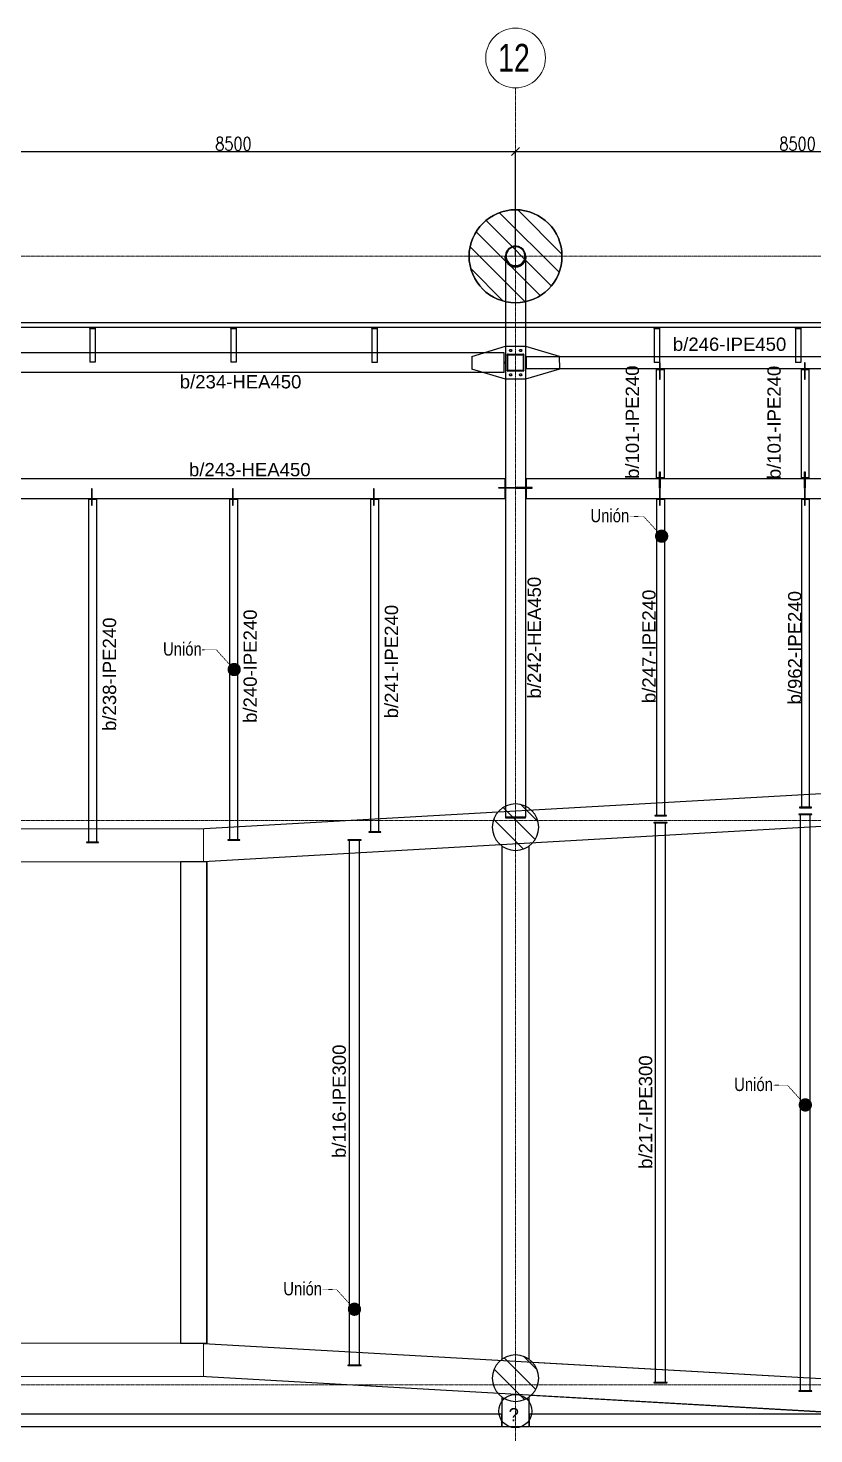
# Model space of a CAD drawing. Header units: millimetres. Extents: x -999 to 93225, y -17477 to 29086.
# Drawn here: x 48047 to 59888, y 7910 to 29086 of the extents above; entities that cross this region are included whole.
import ezdxf
from ezdxf.enums import TextEntityAlignment as Align

# ---------------------------------------------------------------- set-up
doc = ezdxf.new("R2010")
doc.units = ezdxf.units.MM
doc.header["$LTSCALE"] = 0.4
doc.linetypes.add('Dot', pattern=[0.714375, 0, -0.714375])
doc.linetypes.add('Grid Line', pattern=[3.33375, 1.905, -0.47625, 0.47625, -0.47625])
doc.layers.get('0').update_dxf_attribs({"color": 255})
for name, color, linetype, lineweight in [('0-3', 250, 'Continuous', 5), ('E_COLUMNAS', 1, 'Continuous', 18), ('E_COLUMNAS-1', 1, 'Continuous', 25), ('E_COLUMNAS-3', 1, 'Continuous', 35), ('E_EJES', 8, 'Continuous', 9), ('E_EJES-1', 8, 'Grid Line', 9), ('E_TEXTO', 3, 'Continuous', 9), ('E_TEXTO-1', 3, 'Dot', 9), ('E_VIGAS-1', 254, 'Continuous', 25), ('E_VIGAS-2', 8, 'Continuous', 25), ('I-WALL-1', 2, 'Continuous', 18), ('S-COLS-HDLN-1', 52, 'Continuous', 9), ('S-COLS-HDLN-2', 52, 'Continuous', 35)]:
    doc.layers.add(name, color=color, linetype=linetype, lineweight=lineweight)
for name, color, linetype in [('COTAS', 8, 'Continuous'), ('P_PLATINA', 6, 'Continuous'), ('TITULO', 3, 'Continuous')]:
    doc.layers.add(name, color=color, linetype=linetype)
doc.styles.add('CNI_COTAS', font='romans.shx', dxfattribs={"width": 0.8})
doc.styles.add('CX', font='ARIALUNI.ttf', dxfattribs={"width": 0.8, "height": 300})
doc.styles.add('Swis721 LtCn BT', font='swisscl.ttf', dxfattribs={"height": 0.42})
doc.styles.add('VERDANA', font='arial.ttf')
doc.dimstyles.new('1.5', dxfattribs={"dimscale": 0, "dimtxt": 200, "dimasz": 120, "dimexe": 4, "dimexo": 4, "dimgap": 15, "dimtad": 1, "dimdec": 0, "dimzin": 4, "dimdsep": 46, "dimtxsty": 'CNI_COTAS', "dimblk": 'OBLIQUE', "dimcen": -0.09, "dimclrd": 256, "dimclrt": 3, "dimadec": 0, "dimazin": 0, "dimtfac": 1, "dimtdec": 0, "dimtmove": 2, "dimatfit": 0, "dimldrblk": 'OBLIQUE', "dimfxl": 0.05, "dimtolj": 1, "dimtzin": 0, "dimarcsym": 0})
pattern_1 = [(135, (87054.57, -140512.8), (-159.09903, -159.09903), [])]

# ---------------------------------------------------------------- blocks, each defined once
blk = doc.blocks.new('EST_SFM_VIGA-METALICA-SECCION-C - EST_SFM_VIGA-METALICA-UPN160-1505289-_10_00m_N_E_-NIVEL-3 DOC')
at = {"layer": 'E_VIGAS-1'}
for p, q in [((44.822, 0.018), (-44.831, 0.018)), ((-44.831, -0.047), (44.822, -0.047))]:
    blk.add_line(p, q, dxfattribs=at)
blk = doc.blocks.new('DCTIB_CNI_EST_MOD-1A-FAC_0001_rvt-2-_10_00m_N_E_-NIVEL-3 DOC')
at = {"layer": 'E_VIGAS-1'}
for p, q in [((-38.078, 165.076), (-38.078, 165.077)), ((-38.078, 165.077), (-38.05, 165.077)), ((-38.078, 165.076), (-37.996, 165.076)), ((-37.996, 165.076), (-38.078, 165.076)), ((-38.078, 165.076), (-38.078, 164.565)), ((-38.039, 165.088), (-38.034, 165.088)), ((-38.039, 165.082), (-38.039, 165.088)), ((-38.039, 165.077), (-38.039, 165.082)), ((-38.034, 165.088), (-38.034, 165.082)), ((-38.034, 165.082), (-38.034, 165.077)), ((-38.024, 165.077), (-37.996, 165.077)), ((-37.996, 165.077), (-37.996, 165.076)), ((-37.996, 165.076), (-37.996, 164.565)), ((-35.953, 165.076), (-35.953, 165.077)), ((-35.953, 165.077), (-35.925, 165.077)), ((-35.953, 165.076), (-35.871, 165.076)), ((-35.871, 165.076), (-35.953, 165.076)), ((-35.953, 165.076), (-35.953, 164.565)), ((-35.914, 165.088), (-35.909, 165.088)), ((-35.914, 165.082), (-35.914, 165.088)), ((-35.914, 165.077), (-35.914, 165.082)), ((-35.909, 165.088), (-35.909, 165.082)), ((-35.909, 165.082), (-35.909, 165.077)), ((-35.899, 165.077), (-35.871, 165.077)), ((-35.871, 165.077), (-35.871, 165.076)), ((-35.871, 165.076), (-35.871, 164.565)), ((-33.828, 165.076), (-33.828, 165.077)), ((-33.828, 165.077), (-33.8, 165.077)), ((-33.828, 165.076), (-33.746, 165.076)), ((-33.746, 165.076), (-33.828, 165.076)), ((-33.828, 165.076), (-33.828, 164.564)), ((-33.789, 165.088), (-33.784, 165.088)), ((-33.789, 165.082), (-33.789, 165.088)), ((-33.789, 165.077), (-33.789, 165.082)), ((-33.784, 165.088), (-33.784, 165.082)), ((-33.784, 165.082), (-33.784, 165.077)), ((-33.774, 165.077), (-33.746, 165.077)), ((-33.746, 165.077), (-33.746, 165.076)), ((-33.746, 165.076), (-33.746, 164.564)), ((-29.573, 165.076), (-29.573, 165.077)), ((-29.573, 165.077), (-29.545, 165.077)), ((-29.573, 165.076), (-29.491, 165.076)), ((-29.491, 165.076), (-29.573, 165.076)), ((-29.573, 165.076), (-29.573, 164.564)), ((-29.535, 165.082), (-29.535, 165.096)), ((-29.535, 165.077), (-29.535, 165.082)), ((-29.53, 165.096), (-29.53, 165.082)), ((-29.53, 165.082), (-29.53, 165.077)), ((-29.519, 165.077), (-29.491, 165.077)), ((-29.491, 165.077), (-29.491, 165.076)), ((-29.491, 165.076), (-29.491, 164.564)), ((-27.443, 165.076), (-27.443, 165.077)), ((-27.443, 165.077), (-27.415, 165.077)), ((-27.443, 165.076), (-27.361, 165.076)), ((-27.361, 165.076), (-27.443, 165.076)), ((-27.443, 165.076), (-27.443, 164.564)), ((-27.405, 165.082), (-27.405, 165.096)), ((-27.405, 165.077), (-27.405, 165.082)), ((-27.4, 165.096), (-27.4, 165.082)), ((-27.4, 165.082), (-27.4, 165.077)), ((-27.389, 165.077), (-27.361, 165.077)), ((-27.361, 165.077), (-27.361, 165.076)), ((-27.361, 165.076), (-27.361, 164.564)), ((-37.996, 164.565), (-38.078, 164.565)), ((-35.871, 164.565), (-35.953, 164.565)), ((-33.746, 164.564), (-33.828, 164.564)), ((-29.491, 164.564), (-29.573, 164.564)), ((-27.361, 164.564), (-27.443, 164.564))]:
    blk.add_line(p, q, dxfattribs=at)
for points, knots in [([(-38.05, 165.077), (-38.049, 165.077), (-38.048, 165.077), (-38.045, 165.077), (-38.043, 165.078), (-38.041, 165.078), (-38.04, 165.08), (-38.039, 165.081), (-38.039, 165.082)], [0, 0, 0, 0, 0.142857, 0.285714, 0.428571, 0.571429, 0.785714, 1, 1, 1, 1]), ([(-38.039, 165.082), (-38.039, 165.081), (-38.04, 165.08), (-38.041, 165.078), (-38.043, 165.078), (-38.044, 165.077), (-38.045, 165.077), (-38.047, 165.077), (-38.049, 165.077), (-38.05, 165.077)], [0, 0, 0, 0, 0.285714, 0.428571, 0.571429, 0.678571, 0.732143, 0.785714, 1, 1, 1, 1]), ([(-38.024, 165.077), (-38.025, 165.077), (-38.026, 165.077), (-38.029, 165.077), (-38.031, 165.078), (-38.033, 165.078), (-38.034, 165.08), (-38.034, 165.081), (-38.034, 165.082)], [0, 0, 0, 0, 0.142857, 0.285714, 0.428571, 0.571429, 0.785714, 1, 1, 1, 1]), ([(-38.034, 165.082), (-38.034, 165.081), (-38.034, 165.08), (-38.032, 165.078), (-38.031, 165.078), (-38.029, 165.077), (-38.028, 165.077), (-38.027, 165.077), (-38.025, 165.077), (-38.024, 165.077)], [0, 0, 0, 0, 0.285714, 0.428571, 0.571429, 0.678571, 0.732143, 0.785714, 1, 1, 1, 1]), ([(-35.925, 165.077), (-35.924, 165.077), (-35.923, 165.077), (-35.92, 165.077), (-35.918, 165.078), (-35.916, 165.078), (-35.915, 165.08), (-35.914, 165.081), (-35.914, 165.082)], [0, 0, 0, 0, 0.142857, 0.285714, 0.428571, 0.571429, 0.785714, 1, 1, 1, 1]), ([(-35.914, 165.082), (-35.914, 165.081), (-35.915, 165.08), (-35.916, 165.078), (-35.918, 165.078), (-35.919, 165.077), (-35.92, 165.077), (-35.922, 165.077), (-35.924, 165.077), (-35.925, 165.077)], [0, 0, 0, 0, 0.285714, 0.428571, 0.571429, 0.678571, 0.732143, 0.785714, 1, 1, 1, 1]), ([(-35.899, 165.077), (-35.9, 165.077), (-35.901, 165.077), (-35.904, 165.077), (-35.906, 165.078), (-35.908, 165.078), (-35.909, 165.08), (-35.909, 165.081), (-35.909, 165.082)], [0, 0, 0, 0, 0.142857, 0.285714, 0.428571, 0.571429, 0.785714, 1, 1, 1, 1]), ([(-35.909, 165.082), (-35.909, 165.081), (-35.909, 165.08), (-35.907, 165.078), (-35.906, 165.078), (-35.904, 165.077), (-35.903, 165.077), (-35.902, 165.077), (-35.9, 165.077), (-35.899, 165.077)], [0, 0, 0, 0, 0.285714, 0.428571, 0.571429, 0.678571, 0.732143, 0.785714, 1, 1, 1, 1]), ([(-33.8, 165.077), (-33.799, 165.077), (-33.798, 165.077), (-33.795, 165.077), (-33.793, 165.078), (-33.791, 165.078), (-33.79, 165.08), (-33.789, 165.081), (-33.789, 165.082)], [0, 0, 0, 0, 0.142857, 0.285714, 0.428571, 0.571429, 0.785714, 1, 1, 1, 1]), ([(-33.789, 165.082), (-33.789, 165.081), (-33.79, 165.08), (-33.791, 165.078), (-33.793, 165.078), (-33.794, 165.077), (-33.795, 165.077), (-33.797, 165.077), (-33.799, 165.077), (-33.8, 165.077)], [0, 0, 0, 0, 0.285714, 0.428571, 0.571429, 0.678571, 0.732143, 0.785714, 1, 1, 1, 1]), ([(-33.774, 165.077), (-33.775, 165.077), (-33.776, 165.077), (-33.779, 165.077), (-33.781, 165.078), (-33.783, 165.078), (-33.784, 165.08), (-33.784, 165.081), (-33.784, 165.082)], [0, 0, 0, 0, 0.142857, 0.285714, 0.428571, 0.571429, 0.785714, 1, 1, 1, 1]), ([(-33.784, 165.082), (-33.784, 165.081), (-33.784, 165.08), (-33.782, 165.078), (-33.781, 165.078), (-33.779, 165.077), (-33.778, 165.077), (-33.777, 165.077), (-33.775, 165.077), (-33.774, 165.077)], [0, 0, 0, 0, 0.285714, 0.428571, 0.571429, 0.678571, 0.732143, 0.785714, 1, 1, 1, 1]), ([(-29.545, 165.077), (-29.544, 165.077), (-29.543, 165.077), (-29.54, 165.077), (-29.538, 165.078), (-29.536, 165.078), (-29.535, 165.08), (-29.535, 165.081), (-29.535, 165.082)], [0, 0, 0, 0, 0.142857, 0.285714, 0.428571, 0.571429, 0.785714, 1, 1, 1, 1]), ([(-29.535, 165.082), (-29.535, 165.081), (-29.535, 165.08), (-29.537, 165.078), (-29.538, 165.078), (-29.54, 165.077), (-29.541, 165.077), (-29.542, 165.077), (-29.544, 165.077), (-29.545, 165.077)], [0, 0, 0, 0, 0.285714, 0.428571, 0.571429, 0.678571, 0.732143, 0.785714, 1, 1, 1, 1]), ([(-29.519, 165.077), (-29.52, 165.077), (-29.521, 165.077), (-29.524, 165.077), (-29.526, 165.078), (-29.528, 165.078), (-29.529, 165.08), (-29.53, 165.081), (-29.53, 165.082)], [0, 0, 0, 0, 0.142857, 0.285714, 0.428571, 0.571429, 0.785714, 1, 1, 1, 1]), ([(-29.53, 165.082), (-29.53, 165.081), (-29.529, 165.08), (-29.528, 165.078), (-29.526, 165.078), (-29.525, 165.077), (-29.524, 165.077), (-29.522, 165.077), (-29.52, 165.077), (-29.519, 165.077)], [0, 0, 0, 0, 0.285714, 0.428571, 0.571429, 0.678571, 0.732143, 0.785714, 1, 1, 1, 1]), ([(-27.415, 165.077), (-27.414, 165.077), (-27.413, 165.077), (-27.41, 165.077), (-27.408, 165.078), (-27.406, 165.078), (-27.405, 165.08), (-27.405, 165.081), (-27.405, 165.082)], [0, 0, 0, 0, 0.142857, 0.285714, 0.428571, 0.571429, 0.785714, 1, 1, 1, 1]), ([(-27.405, 165.082), (-27.405, 165.081), (-27.405, 165.08), (-27.407, 165.078), (-27.408, 165.078), (-27.41, 165.077), (-27.411, 165.077), (-27.412, 165.077), (-27.414, 165.077), (-27.415, 165.077)], [0, 0, 0, 0, 0.285714, 0.428571, 0.571429, 0.678571, 0.732143, 0.785714, 1, 1, 1, 1]), ([(-27.389, 165.077), (-27.39, 165.077), (-27.391, 165.077), (-27.394, 165.077), (-27.396, 165.078), (-27.398, 165.078), (-27.399, 165.08), (-27.4, 165.081), (-27.4, 165.082)], [0, 0, 0, 0, 0.142857, 0.285714, 0.428571, 0.571429, 0.785714, 1, 1, 1, 1]), ([(-27.4, 165.082), (-27.4, 165.081), (-27.399, 165.08), (-27.398, 165.078), (-27.396, 165.078), (-27.395, 165.077), (-27.394, 165.077), (-27.392, 165.077), (-27.39, 165.077), (-27.389, 165.077)], [0, 0, 0, 0, 0.285714, 0.428571, 0.571429, 0.678571, 0.732143, 0.785714, 1, 1, 1, 1])]:
    blk.add_open_spline(points, degree=3, knots=knots, dxfattribs=at)
blk.add_blockref('EST_SFM_VIGA-METALICA-SECCION-C - EST_SFM_VIGA-METALICA-UPN160-1505289-_10_00m_N_E_-NIVEL-3 DOC', (-41.042, 165.143), dxfattribs=at)
blk = doc.blocks.new('EST_SFM_VIGA-METALICA-SECCION-H - EST_SFM_VIGA-METALICA_HEA450-2817383-_10_00m_N_E_-NIVEL-3 DOC')
at = {"layer": 'E_VIGAS-2'}
for p, q in [((-4.085, -0.15), (-4.085, 0.15)), ((-4.085, 0.15), (4.087, 0.15)), ((4.087, 0.15), (4.087, -0.15)), ((-4.085, -0.15), (4.087, -0.15))]:
    blk.add_line(p, q, dxfattribs=at)
blk = doc.blocks.new('EST_SCM_COLUMNA-METALICA-SECCION-CUADRADA - EST_SCM_COLUMNA-TUBULAR-CUADRADA_PTEØ_250x250e_8mm-V55-_10_00m_N_E_-NIVEL-3 DOC')
at = {"layer": 'S-COLS-HDLN-1'}
h = blk.add_hatch(dxfattribs=at)
h.set_pattern_fill('FP_28', color=256, style=0, pattern_type=2)
h.set_pattern_definition([(135, (31.662, -164.559), (-0.15909903, -0.15909903), [])])
h.paths.add_polyline_path([(-0.109, -0.125), (0.109, -0.125), (0.12, -0.12), (0.125, -0.109), (0.125, 0.109), (0.12, 0.12), (0.109, 0.125), (-0.109, 0.125), (-0.12, 0.12), (-0.125, 0.109), (-0.125, -0.109), (-0.12, -0.12), (-0.117, -0.122)])
h.paths.add_polyline_path([(0.109, -0.117), (-0.109, -0.117), (-0.115, -0.115), (-0.117, -0.109), (-0.117, 0.109), (-0.115, 0.115), (-0.109, 0.117), (0.109, 0.117), (0.115, 0.115), (0.117, 0.109), (0.117, -0.109), (0.115, -0.115)])
at = {"layer": 'E_COLUMNAS-1'}
for p, q in [((-0.125, 0.109), (-0.125, -0.109)), ((-0.117, -0.109), (-0.117, 0.109)), ((0.109, 0.125), (-0.109, 0.125)), ((-0.109, 0.117), (0.109, 0.117)), ((0.117, 0.109), (0.117, -0.109)), ((0.125, -0.109), (0.125, 0.109)), ((0.109, -0.117), (-0.109, -0.117)), ((-0.109, -0.125), (0.109, -0.125))]:
    blk.add_line(p, q, dxfattribs=at)
for centre, radius, start, end in [((-0.109, 0.109), 0.016, 90, 180), ((-0.109, 0.109), 0.008, 90, 180), ((0.109, 0.109), 0.016, 360, 90), ((0.109, 0.109), 0.008, 0, 90), ((-0.109, -0.109), 0.016, 180, 270), ((-0.109, -0.109), 0.008, 180, 270), ((0.109, -0.109), 0.016, 270, 360), ((0.109, -0.109), 0.008, 270, 360)]:
    blk.add_arc(centre, radius, start, end, dxfattribs=at)
at = {"layer": 'S-COLS-HDLN-2'}
for centre, radius, start, end in [((-0.109, 0.109), 0.016, 91.3767, 178.6233), ((-0.109, 0.109), 0.008, 92.7534, 177.2466), ((0.109, 0.109), 0.016, 1.3767, 88.6233), ((0.109, 0.109), 0.008, 2.7534, 87.2466), ((-0.109, -0.109), 0.016, 181.3767, 268.6233), ((-0.109, -0.109), 0.008, 182.7534, 267.2466), ((0.109, -0.109), 0.016, 271.3767, 358.6233), ((0.109, -0.109), 0.008, 272.7534, 357.2466)]:
    blk.add_arc(centre, radius, start, end, dxfattribs=at)
blk = doc.blocks.new('Grid - CNI_NOMBRE EJES-372759-_10_00m_N_E_-NIVEL-3 DOC')
at = {"layer": 'E_EJES'}
blk.add_circle((0, 0), 0.003, dxfattribs=at)
blk = doc.blocks.new('_Oblique')
at = {"color": 0, "linetype": 'ByBlock', "lineweight": -2}
blk.add_line((-0.5, -0.5), (0.5, 0.5), dxfattribs=at)
blk = doc.blocks.new('*D846')
at = {"layer": 'COTAS', "color": 0, "lineweight": -2, "transparency": 16777216}
for p, q in [((46892, 25645), (46892, 27233)), ((55392, 25654), (55392, 27233))]:
    blk.add_line(p, q, dxfattribs=at)
at = {"layer": 'COTAS', "lineweight": -2, "transparency": 16777216}
blk.add_line((46892, 27229), (55392, 27229), dxfattribs=at)
at = {"layer": 'Defpoints', "color": 0, "transparency": 16777216}
for p in [(55392, 27229), (46892, 25641), (55392, 25650)]:
    blk.add_point(p, dxfattribs=at)
at = {"layer": 'COTAS', "lineweight": -2, "transparency": 16777216, "xscale": 120, "yscale": 120, "zscale": 120, "rotation": 180}
blk.add_blockref('_Oblique', (46892, 27229), dxfattribs=at)
at = {"layer": 'COTAS', "lineweight": -2, "transparency": 16777216, "xscale": 120, "yscale": 120, "zscale": 120}
blk.add_blockref('_Oblique', (55392, 27229), dxfattribs=at)
at = {"layer": 'COTAS', "color": 3, "transparency": 16777216, "insert": (51142, 27344), "char_height": 200, "attachment_point": 5, "style": 'CNI_COTAS'}
blk.add_mtext('\\A1;8500', dxfattribs=at)
blk = doc.blocks.new('*D847')
at = {"layer": 'COTAS', "color": 0, "lineweight": -2, "transparency": 16777216}
for p, q in [((55392, 25654), (55392, 27233)), ((63892, 25652), (63892, 27233))]:
    blk.add_line(p, q, dxfattribs=at)
at = {"layer": 'COTAS', "lineweight": -2, "transparency": 16777216}
blk.add_line((55392, 27229), (63892, 27229), dxfattribs=at)
at = {"layer": 'Defpoints', "color": 0, "transparency": 16777216}
for p in [(63892, 27229), (55392, 25650), (63892, 25648)]:
    blk.add_point(p, dxfattribs=at)
at = {"layer": 'COTAS', "lineweight": -2, "transparency": 16777216, "xscale": 120, "yscale": 120, "zscale": 120, "rotation": 180}
blk.add_blockref('_Oblique', (55392, 27229), dxfattribs=at)
at = {"layer": 'COTAS', "lineweight": -2, "transparency": 16777216, "xscale": 120, "yscale": 120, "zscale": 120}
blk.add_blockref('_Oblique', (63892, 27229), dxfattribs=at)
at = {"layer": 'COTAS', "color": 3, "transparency": 16777216, "insert": (59642, 27344), "char_height": 200, "attachment_point": 5, "style": 'CNI_COTAS'}
blk.add_mtext('\\A1;8500', dxfattribs=at)

msp = doc.modelspace()

# ---------------------------------------------------------------- hatches: boundary and pattern name
at = {"layer": 'E_COLUMNAS'}
h = msp.add_hatch(dxfattribs=at)
h.set_pattern_fill('FP_1', color=256, scale=1000, style=0, pattern_type=2)
h.set_pattern_definition([(135, (121054.57, -115012.8), (-159.09903, -159.09903), [])])
h.paths.add_polyline_path([(55392.5, 24949.6), (55483.8, 24955.6), (55573.6, 24973.5), (55660.4, 25002.9), (55742.5, 25043.4), (55818.6, 25094.3), (55887.5, 25154.6), (55947.8, 25223.5), (55998.7, 25299.6), (56039.2, 25381.7), (56068.6, 25468.4), (56086.5, 25558.2), (56092.5, 25649.6), (56086.5, 25741), (56068.6, 25830.8), (56039.2, 25917.5), (55998.7, 25999.6), (55947.8, 26075.7), (55887.5, 26144.6), (55818.6, 26205), (55736.1, 26259), (55660.4, 26296.3), (55573.6, 26325.8), (55483.8, 26343.6), (55392.5, 26349.6), (55301.1, 26343.6), (55211.3, 26325.8), (55124.6, 26296.3), (55042.5, 26255.8), (54966.3, 26205), (54897.5, 26144.6), (54837.1, 26075.7), (54786.3, 25999.6), (54745.8, 25917.5), (54716.3, 25830.8), (54698.5, 25741), (54692.5, 25649.6), (54698.5, 25558.2), (54716.3, 25468.4), (54745.8, 25381.7), (54786.3, 25299.6), (54837.1, 25223.5), (54897.5, 25154.6), (54966.3, 25094.3), (55042.5, 25043.4), (55124.6, 25002.9), (55211.3, 24973.5), (55301.1, 24955.6)])
h = msp.add_hatch(dxfattribs=at)
h.set_pattern_fill('FP_1', color=256, scale=1000, style=0, pattern_type=2)
h.set_pattern_definition([(135, (121054.57, -115012.8), (-159.09903, -159.09903), [])])
h.paths.add_polyline_path([(55392.5, 24949.6), (55483.8, 24955.6), (55573.6, 24973.5), (55660.4, 25002.9), (55742.5, 25043.4), (55818.6, 25094.3), (55887.5, 25154.6), (55947.8, 25223.5), (55998.7, 25299.6), (56039.2, 25381.7), (56068.6, 25468.4), (56086.5, 25558.2), (56092.5, 25649.6), (56086.5, 25741), (56068.6, 25830.8), (56039.2, 25917.5), (55998.7, 25999.6), (55947.8, 26075.7), (55887.5, 26144.6), (55818.6, 26205), (55736.1, 26259), (55660.4, 26296.3), (55573.6, 26325.8), (55483.8, 26343.6), (55392.5, 26349.6), (55301.1, 26343.6), (55211.3, 26325.8), (55124.6, 26296.3), (55042.5, 26255.8), (54966.3, 26205), (54897.5, 26144.6), (54837.1, 26075.7), (54786.3, 25999.6), (54745.8, 25917.5), (54716.3, 25830.8), (54698.5, 25741), (54692.5, 25649.6), (54698.5, 25558.2), (54716.3, 25468.4), (54745.8, 25381.7), (54786.3, 25299.6), (54837.1, 25223.5), (54897.5, 25154.6), (54966.3, 25094.3), (55042.5, 25043.4), (55124.6, 25002.9), (55211.3, 24973.5), (55301.1, 24955.6)])
h = msp.add_hatch(dxfattribs=at)
h.set_pattern_fill('FP_1', color=256, scale=1000, style=0, pattern_type=2)
h.set_pattern_definition(pattern_1)
h.paths.add_polyline_path([(55424.9, 16701.1), (55488.4, 16713), (55548.6, 16736.3), (55603.6, 16770.3), (55651.5, 16814), (55690.2, 16865.4), (55719, 16923.2), (55736.7, 16985.3), (55742.6, 17049.6), (55736.7, 17113.9), (55719, 17176), (55690.2, 17233.9), (55651.3, 17285.4), (55603.6, 17328.9), (55542.5, 17365.3), (55488.4, 17386.2), (55424.9, 17398.1), (55360.3, 17398.1), (55296.9, 17386.2), (55236.6, 17362.9), (55181.7, 17328.9), (55128.6, 17278.3), (55095.1, 17233.9), (55066.3, 17176), (55048.6, 17113.9), (55042.6, 17049.6), (55048.6, 16985.3), (55066.3, 16923.2), (55095.1, 16865.4), (55134, 16813.8), (55184.3, 16768.7), (55236.6, 16736.3), (55296.9, 16713), (55360.3, 16701.1)])
h = msp.add_hatch(dxfattribs=at)
h.set_pattern_fill('FP_1', color=256, scale=1000, style=0, pattern_type=2)
h.set_pattern_definition(pattern_1)
h.paths.add_polyline_path([(55360.4, 8401.1), (55424.9, 8401.1), (55488.4, 8413), (55551.4, 8438), (55605.2, 8471.8), (55651.3, 8513.8), (55690.2, 8565.4), (55719, 8623.2), (55736.7, 8685.3), (55742.7, 8749.6), (55736.7, 8813.9), (55719, 8876), (55690.2, 8933.9), (55645.9, 8990.4), (55603.6, 9028.9), (55548.7, 9062.9), (55488.4, 9086.2), (55424.9, 9098.1), (55360.4, 9098.1), (55296.9, 9086.2), (55236.6, 9062.9), (55181.7, 9028.9), (55134, 8985.4), (55095.1, 8933.9), (55065.5, 8873.4), (55048.6, 8813.9), (55042.7, 8749.6), (55048.6, 8685.3), (55066.3, 8623.2), (55095.1, 8565.4), (55134, 8513.8), (55184.3, 8468.7), (55236.6, 8436.3), (55296.9, 8413), (55356.7, 8401.8)])

# ---------------------------------------------------------------- linework, layer by layer
at = {"color": 2, "linetype": 'Continuous'}
for points in [[(55542, 25679.4, 1), (55242.9, 25619.9, 1)], [(55532.2, 25621.8, 1), (55252.7, 25677.4, 1)]]:
    msp.add_lwpolyline(points, format="xyb", close=True, dxfattribs=at)
at = {"layer": 'E_COLUMNAS-1'}
msp.add_circle((55392.5, 25649.6), 700, dxfattribs=at)
for centre, radius, start, end in [((55392.5, 25649.6), 700, 0, 180), ((55392.5, 25649.6), 700, 180, 0), ((55392.6, 17049.6), 350, 0, 180), ((55392.6, 17049.6), 350, 180, 0), ((55392.7, 8749.6), 350, 0, 180), ((55392.7, 8749.6), 350, 180, 0)]:
    msp.add_arc(centre, radius, start, end, dxfattribs=at)
at = {"layer": 'E_EJES-1'}
for p, q in [((55392.5, 1628), (55392.5, 28185.7)), ((-99.3, 25649.6), (92325, 25649.6)), ((-99.3, 17149.6), (92325, 17149.6)), ((-99.3, 8649.6), (92325, 8649.6))]:
    msp.add_line(p, q, dxfattribs=at)
at = {"layer": 'E_TEXTO-1', "color": 4}
for points in [[(57594, 21432.7), (57323.4, 21730.7), (57113.7, 21730.7)], [(51152.5, 19423.9), (50881.9, 19721.9), (50672.2, 19721.8)], [(59759.2, 12865.2), (59488.6, 13163.2), (59278.9, 13163.2)], [(52965.2, 9787.7), (52694.6, 10085.6), (52484.8, 10085.6)]]:
    msp.add_lwpolyline(points, dxfattribs=at)
at = {"layer": 'E_TEXTO-1', "color": 4, "const_width": 100}
for points in [[(57544, 21432.7, 1), (57644, 21432.7, 1)], [(51102.5, 19423.9, 1), (51202.5, 19423.9, 1)], [(59709.2, 12865.2, 1), (59809.2, 12865.2, 1)], [(52915.1, 9787.7, 1), (53015.1, 9787.7, 1)]]:
    msp.add_lwpolyline(points, format="xyb", close=True, dxfattribs=at)
at = {"layer": 'E_VIGAS-1', "color": 30, "true_color": 0xf26722}
for p, q in [((55192.5, 9035.6), (55192.5, 16763.6)), ((55592.5, 16763.4), (55592.5, 9035.8))]:
    msp.add_line(p, q, dxfattribs=at)
msp.add_lwpolyline([(50742.7, 9278.1), (50742.7, 16524.8), (50342.7, 16524.8), (50342.7, 9278.1), (50742.7, 9278.1)], dxfattribs=at)
at = {"layer": 'E_VIGAS-2'}
for p, q in [((55242.5, 25578.9), (55242.5, 22322)), ((55542.5, 25588.2), (55542.5, 24249.8)), ((55222.5, 24196.5), (47017.5, 24196.5)), ((54732.7, 24141.3), (54732.5, 23950.8)), ((55222.5, 23896.5), (55222.5, 24196.5)), ((55542.5, 24249.8), (55542.5, 17199.6)), ((55552.5, 24141.5), (60879.2, 24141.5)), ((55552.5, 24141.5), (55552.5, 23951.5)), ((56052.3, 24143.1), (56052.5, 23950.8)), ((55222.5, 24052.2), (55242.5, 24052.2)), ((55242.5, 24040.7), (55222.5, 24040.7)), ((55542.5, 24051.2), (55562.5, 24051.2)), ((55562.5, 24041.8), (55542.5, 24041.8)), ((61079.2, 23951.5), (55552.5, 23951.5)), ((57515.8, 23941.5), (57635.8, 23941.5)), ((57515.8, 22309.6), (57515.8, 23941.5)), ((57635.8, 22309.6), (57635.8, 23941.5)), ((59699.1, 23941.5), (59819.1, 23941.5)), ((59699.1, 22309.6), (59699.1, 23941.5)), ((59819.1, 22299.6), (59819.1, 23941.5)), ((55222.5, 23896.5), (47017.5, 23896.5)), ((55242.5, 22322), (55242.5, 17199.6)), ((55555.2, 21999.6), (55555.2, 22299.6)), ((55555.2, 22299.6), (60911.3, 22299.6)), ((57635.8, 22309.6), (57515.8, 22309.6)), ((59819.1, 22309.6), (59699.1, 22309.6)), ((48957.5, 21989.6), (49077.5, 21989.6)), ((48957.5, 21989.6), (48957.5, 16824.8)), ((49077.5, 21989.6), (49077.5, 16824.8)), ((51082.5, 21989.6), (51202.5, 21989.6)), ((51082.5, 21989.6), (51082.5, 16858.1)), ((51202.5, 21989.6), (51202.5, 16858.1)), ((53207.5, 21989.6), (53327.5, 21989.6)), ((53207.5, 21989.6), (53207.5, 16979)), ((53327.5, 21989.6), (53327.5, 16979)), ((55555.2, 21999.6), (63727.4, 21999.6)), ((57515.8, 21989.6), (57635.8, 21989.6)), ((57515.8, 21989.6), (57515.8, 17224.2)), ((57635.8, 21989.6), (57635.8, 17224.2)), ((59699.1, 21989.6), (59819.1, 21989.6)), ((59699.1, 21989.6), (59699.1, 17348.4)), ((59819.1, 21989.6), (59819.1, 17348.4)), ((55242.5, 17365.8), (55242.5, 17365.2)), ((55542.5, 17365.9), (55542.5, 17365.3)), ((57635.8, 17224.2), (57515.8, 17224.2)), ((59684.1, 17239.9), (59834.1, 17239.9)), ((59684.1, 8560.1), (59684.1, 17239.9)), ((59819.1, 17348.4), (59699.1, 17348.4)), ((59834.1, 8560.1), (59834.1, 17239.9)), ((53327.5, 16979), (53207.5, 16979)), ((57500.8, 17115.7), (57650.8, 17115.7)), ((57500.8, 8684.7), (57500.8, 17115.7)), ((57650.8, 8684.7), (57650.8, 17115.7)), ((49077.5, 16824.8), (48957.5, 16824.8)), ((51202.5, 16858.1), (51082.5, 16858.1)), ((52892.5, 16853.5), (53042.5, 16853.5)), ((52892.5, 8947.3), (52892.5, 16853.5)), ((53042.5, 8947.3), (53042.5, 16853.5)), ((50742.7, 16531.2), (50742.7, 9269.9)), ((53042.5, 8947.3), (52892.5, 8947.3)), ((55645.9, 8990.4), (63898.5, 8519.9)), ((57650.8, 8684.7), (57500.1, 8684.7)), ((55625.9, 8490.7), (63884.6, 8019.9)), ((59834.1, 8560.1), (59684.1, 8560.1)), ((55192.5, 8019.8), (55192.5, 8463.6)), ((55592.5, 8463.4), (55592.5, 8019.8)), ((55182.4, 8204.8), (47102.7, 8204.8)), ((55182.4, 8204.8), (55182.4, 8014.8)), ((55602.5, 8014.8), (55602.5, 8204.8)), ((62087.5, 8204.8), (55602.5, 8204.8)), ((55182.4, 8014.8), (47102.7, 8014.8)), ((55192.5, 8019.8), (55192.5, 8014.8)), ((55192.5, 8019.8), (55592.5, 8019.8)), ((55592.5, 8014.8), (55192.5, 8014.8)), ((55592.5, 8014.8), (55592.5, 8019.8)), ((62087.5, 8014.8), (55602.5, 8014.8))]:
    msp.add_line(p, q, dxfattribs=at)
at = {"layer": 'E_VIGAS-2', "color": 30, "true_color": 0xf26722}
for p, q in [((50617.1, 17024.8), (63892.7, 17780.2)), ((63892.7, 17279.4), (50692.7, 16528.3)), ((50692.7, 9272.8), (63898.5, 8519.9)), ((63901.4, 8018.9), (50643.2, 8774.8))]:
    msp.add_line(p, q, dxfattribs=at)
at = {"layer": 'E_VIGAS-2'}
for points in [[(55533.5, 25592.5), (55527, 25579.1), (55526, 25577.2), (55518.6, 25564.5), (55515.8, 25560.4), (55506.8, 25549.4), (55504.7, 25547.1), (55493.8, 25536.3), (55491.7, 25534.5), (55480.7, 25525.4), (55476.4, 25522.4), (55463.7, 25515.3), (55461.7, 25514.3), (55448.2, 25507.9), (55444.1, 25506.4), (55430.5, 25502.3), (55426.9, 25501.4), (55411.8, 25498.8), (55409.6, 25498.5), (55395.4, 25497.1), (55389.5, 25497.1), (55375.3, 25498.5), (55373.2, 25498.8), (55358.1, 25501.4), (55354.5, 25502.3), (55340.8, 25506.4), (55336.8, 25507.9), (55323.2, 25514.3), (55321.3, 25515.3), (55308.6, 25522.4), (55304.2, 25525.4), (55293.2, 25534.5), (55291.1, 25536.3), (55280.3, 25547.1), (55278.2, 25549.4), (55269.1, 25560.4), (55266.3, 25564.5), (55259, 25577.2), (55258, 25579.1), (55251.5, 25592.5), (55249.8, 25596.9), (55245.7, 25610.5), (55244.9, 25613.8), (55242.1, 25628.8), (55241.7, 25631.3), (55240.1, 25648.3), (55230.1, 25647.3), (55231.8, 25630.3), (55232.3, 25627), (55235, 25612), (55236.1, 25607.6), (55240.2, 25594), (55242.5, 25588.2), (55249, 25574.8), (55250.3, 25572.2), (55257.6, 25559.5), (55261.4, 25554.1), (55270.4, 25543), (55273.2, 25540), (55284.1, 25529.2), (55286.9, 25526.7), (55297.9, 25517.7), (55303.7, 25513.7), (55316.4, 25506.6), (55319, 25505.3), (55332.5, 25498.9), (55337.9, 25496.8), (55351.6, 25492.7), (55356.4, 25491.5), (55371.5, 25488.9), (55374.4, 25488.6), (55388.6, 25487.2), (55396.4, 25487.2), (55410.6, 25488.6), (55413.5, 25488.9), (55428.6, 25491.5), (55433.4, 25492.7), (55447, 25496.8), (55452.4, 25498.9), (55466, 25505.3), (55468.6, 25506.6), (55481.3, 25513.7), (55487.1, 25517.7), (55498.1, 25526.7), (55500.8, 25529.2), (55511.7, 25540), (55514.5, 25543), (55523.6, 25554.1), (55527.3, 25559.5), (55534.7, 25572.2), (55536, 25574.8), (55542.5, 25588.2), (55544.7, 25594), (55548.9, 25607.6), (55549.9, 25612), (55552.7, 25627), (55553.2, 25630.3), (55554.8, 25647.3), (55544.9, 25648.3), (55543.2, 25631.3), (55542.9, 25628.8), (55540.1, 25613.8), (55539.3, 25610.5), (55535.2, 25596.9)], [(55308.8, 24216.3), (55300.2, 24231.3), (55308.8, 24246.3), (55326.1, 24246.3), (55334.8, 24231.3), (55326.1, 24216.3)], [(55458.8, 24246.3), (55476.1, 24246.3), (55484.8, 24231.3), (55476.1, 24216.3), (55458.8, 24216.3), (55450.2, 24231.3)], [(55326.1, 23846.3), (55308.8, 23846.3), (55300.2, 23861.3), (55308.8, 23876.3), (55326.1, 23876.3), (55334.8, 23861.3)], [(55476.1, 23846.3), (55458.8, 23846.3), (55450.2, 23861.3), (55458.8, 23876.3), (55476.1, 23876.3), (55484.8, 23861.3)], [(55242.5, 17189.6), (55542.5, 17189.6), (55542.5, 17199.6), (55242.5, 17199.6)], [(57489.4, 17218.2), (57669.4, 17218.2), (57669.4, 17224.2), (57489.4, 17224.2)], [(59859.1, 17245.9), (59659.1, 17245.9), (59659.1, 17239.9), (59859.1, 17239.9)], [(59672.7, 17342.4), (59852.7, 17342.4), (59852.7, 17348.4), (59672.7, 17348.4)], [(53181.1, 16973), (53361.1, 16973), (53361.1, 16979), (53181.1, 16979)], [(57675.8, 17121.7), (57475.8, 17121.7), (57475.8, 17115.7), (57675.8, 17115.7)], [(48927.5, 16818.8), (49107.5, 16818.8), (49107.5, 16824.8), (48927.5, 16824.8)], [(51056.1, 16852.1), (51236.1, 16852.1), (51236.1, 16858.1), (51056.1, 16858.1)], [(53067.5, 16859.5), (52867.5, 16859.5), (52867.5, 16853.5), (53067.5, 16853.5)], [(53067.5, 8947.3), (52867.5, 8947.3), (52867.5, 8941.3), (53067.5, 8941.3)], [(57675.8, 8684.7), (57475.8, 8684.7), (57475.8, 8678.7), (57675.8, 8678.7)], [(59859.1, 8560.1), (59659.1, 8560.1), (59659.1, 8554.1), (59859.1, 8554.1)]]:
    msp.add_lwpolyline(points, close=True, dxfattribs=at)
for points in [[(54732.7, 24140.8), (55242.5, 24296.3), (55542.5, 24296.3), (56052.3, 24143.1)], [(56052.5, 23950.8), (55542.5, 23796.3), (55242.5, 23796.3), (54732.5, 23950.8)], [(55242.5, 17199.6), (55392.5, 17199.6), (55542.5, 17199.6)]]:
    msp.add_lwpolyline(points, dxfattribs=at)
at = {"layer": 'I-WALL-1', "color": 40, "true_color": 0xf8d731}
msp.add_lwpolyline([(47092.7, 9274.8), (47092.7, 16524.8), (50692.7, 16524.8), (50692.7, 17024.8), (43092.7, 17024.8), (43092.7, 16524.8), (46692.7, 16524.8), (46692.7, 9274.8), (43092.7, 9274.8), (43092.7, 8774.8), (50692.7, 8774.8), (50692.7, 9274.8)], close=True, dxfattribs=at)
at = {"layer": 'P_PLATINA'}
for points in [[(57562.7, 23797.8), (57572.7, 23797.8), (57572.7, 24041.8), (57562.7, 24041.8)], [(59746, 23797.8), (59756, 23797.8), (59756, 24041.8), (59746, 24041.8)], [(57562.7, 22399.4), (57572.7, 22399.4), (57572.7, 22155.4), (57562.7, 22155.4)], [(59746, 22399.4), (59756, 22399.4), (59756, 22155.4), (59746, 22155.4)], [(49004.4, 21899.9), (49014.4, 21899.9), (49014.4, 22143.9), (49004.4, 22143.9)], [(51129.4, 21899.9), (51139.4, 21899.9), (51139.4, 22143.9), (51129.4, 22143.9)], [(53254.4, 21899.8), (53264.4, 21899.8), (53264.4, 22143.8), (53254.4, 22143.8)], [(55386.9, 22165.4), (55386.9, 22155.4), (55142.9, 22155.4), (55142.9, 22165.4)], [(55398.1, 22165.4), (55398.1, 22155.4), (55642.1, 22155.4), (55642.1, 22165.4)], [(57562.7, 21899.9), (57572.7, 21899.9), (57572.7, 22143.9), (57562.7, 22143.9)], [(59746, 21899.8), (59756, 21899.8), (59756, 22143.8), (59746, 22143.8)]]:
    msp.add_lwpolyline(points, close=True, dxfattribs=at)
at = {"layer": 'TITULO'}
msp.add_circle((55389.3, 8253.6), 250.5, dxfattribs=at)

# ---------------------------------------------------------------- block references
at = {"layer": '0-3', "lineweight": 0, "xscale": 1000.000000003685, "yscale": 1000.000000003685, "zscale": 1000.000000003685}
msp.add_blockref('DCTIB_CNI_EST_MOD-1A-FAC_0001_rvt-2-_10_00m_N_E_-NIVEL-3 DOC', (87054.6, -140512.8), dxfattribs=at)
at = {"layer": 'E_COLUMNAS-3'}
for xscale, yscale, zscale in [(1000.000000003685, 1000.000000003685, 1000.000000003685), (999.9999999999967, 999.9999999999967, 999.9999999999967)]:
    msp.add_blockref('EST_SCM_COLUMNA-METALICA-SECCION-CUADRADA - EST_SCM_COLUMNA-TUBULAR-CUADRADA_PTEØ_250x250e_8mm-V55-_10_00m_N_E_-NIVEL-3 DOC', (55392.5, 24046.5), dxfattribs=dict(at, xscale=xscale, yscale=yscale, zscale=zscale))
at = {"layer": 'E_EJES', "xscale": 150000.0000005526, "yscale": 150000.0000005526, "zscale": 150000.0000005526}
msp.add_blockref('Grid - CNI_NOMBRE EJES-372759-_10_00m_N_E_-NIVEL-3 DOC', (55392.5, 28635.7), dxfattribs=at)
at = {"layer": 'E_VIGAS-2', "xscale": 1000.000000003685, "yscale": 1000.000000003685, "zscale": 1000.000000003685}
msp.add_blockref('EST_SFM_VIGA-METALICA-SECCION-H - EST_SFM_VIGA-METALICA_HEA450-2817383-_10_00m_N_E_-NIVEL-3 DOC', (51142.5, 22149.6), dxfattribs=at)

# ---------------------------------------------------------------- texts
at = {"layer": 'E_EJES', "insert": (55129, 28848.3), "char_height": 420, "width": 625.316, "attachment_point": 1, "style": 'Swis721 LtCn BT'}
msp.add_mtext('12', dxfattribs=at)
at = {"layer": 'E_TEXTO', "style": 'VERDANA'}
for s, p in [('b/246-IPE450', (58617.9, 24224)), ('b/234-HEA450', (51248.9, 23658.4)), ('b/243-HEA450', (51387.8, 22334.9))]:
    msp.add_text(s, height=200, dxfattribs=at).set_placement(p, align=Align.CENTER)
for s, p in [('b/101-IPE240', (57252.2, 23149.2)), ('b/101-IPE240', (59387.8, 23145.5)), ('b/242-HEA450', (55773.9, 19904.9)), ('b/247-IPE240', (57503.2, 19772.5)), ('b/962-IPE240', (59699.1, 19751.9)), ('b/241-IPE240', (53622, 19543.1)), ('b/238-IPE240', (49373.4, 19352.6)), ('b/240-IPE240', (51493.5, 19473.7)), ('b/116-IPE300', (52834.7, 12919.9)), ('b/217-IPE300', (57451.4, 12757.2))]:
    msp.add_text(s, height=200, rotation=90, dxfattribs=at).set_placement(p, align=Align.CENTER)
msp.add_text('?', height=200, dxfattribs=at).set_placement((55287.6, 8098.4))
at = {"layer": 'E_TEXTO-1', "color": 4, "style": 'CX', "width": 0.8}
for p in [(56521.6, 21641.9), (50080.1, 19633.1), (58686.8, 13074.4), (51892.8, 9996.9)]:
    msp.add_text('Unión', height=200, dxfattribs=at).set_placement(p)

# ---------------------------------------------------------------- dimensions: what is measured, and where the dimension line sits
at = {"layer": 'COTAS'}
for base, p1, p2, picture, middle in [((55392.5, 27229.2), (46892.5, 25641.1), (55392.5, 25649.6), '*D846', (51142.5, 27344.2)), ((63892.5, 27229.2), (55392.5, 25649.6), (63892.5, 25647.8), '*D847', (59642.5, 27344.2))]:
    dim = msp.add_linear_dim(base=base, p1=p1, p2=p2, dimstyle='1.5', override={"dimscale": 1}, dxfattribs=at)
    dim.commit()
    dim.dimension.update_dxf_attribs({"geometry": picture, "text_midpoint": middle})

doc.saveas('drawing.dxf')
